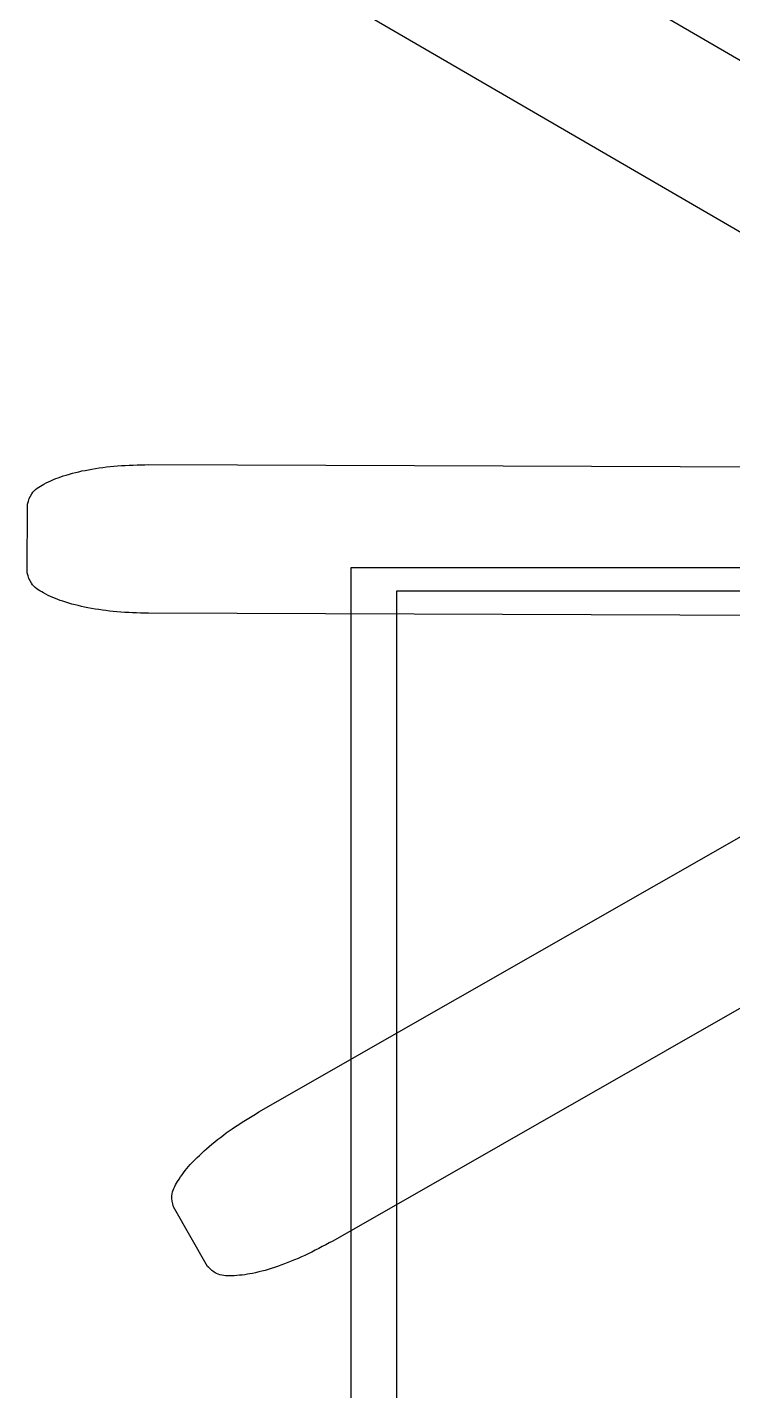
# Model space of a CAD drawing. Extents: x -2460 to 46339, y -15816 to 2995.
# Drawn here: x -2460 to -1002, y -1539 to 1279 of the extents above; entities that cross this region are included whole.
import ezdxf

# ---------------------------------------------------------------- set-up
doc = ezdxf.new("R2010")
doc.units = 0
doc.layers.add('Layer_1', color=7, linetype='CONTINUOUS')

msp = doc.modelspace()

# ---------------------------------------------------------------- linework, layer by layer
at = {"layer": 'Layer_1', "color": 7}
for points in [[(-1737.061796, 1647.366138), (319.3321, 451.430235)], [(164.892257, 185.873867), (-1891.501639, 1381.80977)], [(-2208.338731, 374.671682), (170.507807, 365.653259)], [(-2459.755433, 150.831947), (-2459.215655, 293.213231)], [(-1980.989599, -963.299841), (84.416405, 217.0107)], [(169.343197, 58.455249), (-2209.503341, 67.473671)], [(236.838467, -49.709156), (-1828.567537, -1230.019697)], [(-2087.005731, -1282.792335), (-2157.650879, -1159.172018)]]:
    msp.add_lwpolyline(points, dxfattribs=at)
for points in [[(321.619868, 161.825672), (321.619868, -5118.148216), (-1790.380635, -5118.148216), (-1790.380635, 161.825672)], [(416.184065, 113.481854), (416.184065, -3918.509936), (-1695.816438, -3918.509936), (-1695.816438, 113.481854)]]:
    msp.add_lwpolyline(points, close=True, dxfattribs=at)
for points, knots in [([(-2459.215655, 293.213231), (-2456.986052, 300.785706), (-2451.681234, 318.802636), (-2422.121826, 337.261634), (-2382.943498, 353.454362), (-2331.303433, 365.477403), (-2272.000728, 373.381218), (-2230.052724, 374.231527), (-2208.338731, 374.671682)], [0, 0, 0, 0, 23.045599, 54.831605, 98.259612, 151.940995, 212.593699, 277.682739, 277.682739, 277.682739, 277.682739]), ([(-2209.503341, 67.473671), (-2231.213373, 68.07845), (-2273.153724, 69.246788), (-2332.394797, 77.600013), (-2383.942219, 90.014246), (-2422.996647, 106.503562), (-2452.415248, 125.186151), (-2457.583309, 143.242785), (-2459.755433, 150.831947)], [0, 0, 0, 0, 65.08904, 125.741744, 179.423128, 222.851136, 254.637142, 277.682741, 277.682741, 277.682741, 277.682741]), ([(-2157.650879, -1159.172018), (-2159.501369, -1151.498088), (-2163.90418, -1133.239753), (-2147.514926, -1102.484424), (-2121.660496, -1068.888249), (-2082.92733, -1032.680383), (-2035.498318, -996.214035), (-1999.58157, -974.526297), (-1980.989599, -963.299841)], [0, 0, 0, 0, 23.045597, 54.831651, 98.259772, 151.941325, 212.594241, 277.683522, 277.683522, 277.683522, 277.683522]), ([(-1828.567537, -1230.019697), (-1847.677973, -1240.338907), (-1884.596318, -1260.273991), (-1940.091565, -1282.625418), (-1990.949739, -1297.61601), (-2033.01998, -1302.83651), (-2067.837697, -1301.34427), (-2081.333488, -1288.282261), (-2087.005731, -1282.792335)], [0, 0, 0, 0, 65.08929, 125.742232, 179.423827, 222.851998, 254.638102, 277.683725, 277.683725, 277.683725, 277.683725])]:
    msp.add_open_spline(points, degree=3, knots=knots, dxfattribs=at)

doc.saveas('drawing.dxf')
